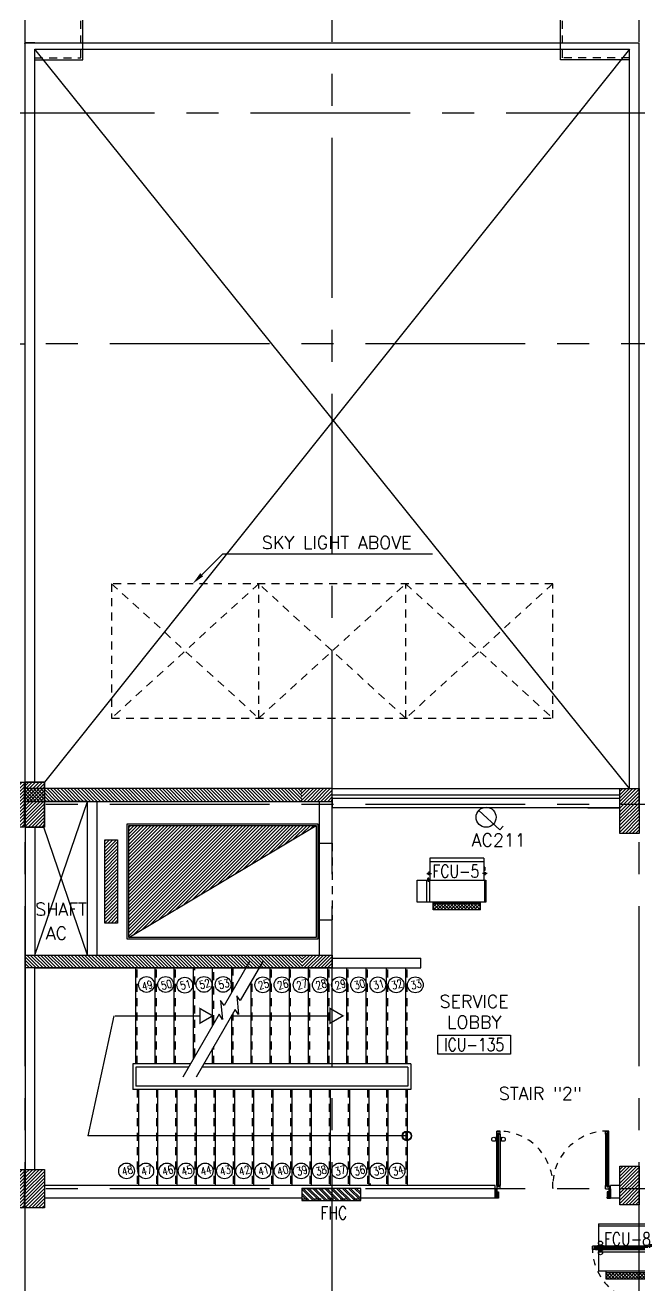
# Model space of a CAD drawing. Extents: x -0.4 to 93.5, y -1.1 to 78.4.
# Drawn here: x 41.01 to 50.62, y 35.45 to 55.15 of the extents above; entities that cross this region are included whole.
import ezdxf
from ezdxf.enums import TextEntityAlignment as Align

# ---------------------------------------------------------------- set-up
doc = ezdxf.new("R2010")
doc.units = 0
doc.header["$MEASUREMENT"] = 0
for name, pattern in [('CENTERX2', [4, 2.5, -0.5, 0.5, -0.5]), ('HIDDEN', [0.375, 0.25, -0.125]), ('HIDDEN2', [0.1875, 0.125, -0.0625])]:
    doc.linetypes.add(name, pattern=pattern)
doc.layers.get('0').update_dxf_attribs({"color": 11, "linetype": 'CONTINUOUS'})
for name, color, linetype in [('AXES', 11, 'CENTERX2'), ('COL', 11, 'CONTINUOUS'), ('DOOR', 11, 'CONTINUOUS'), ('E-SOCKETS', 4, 'CONTINUOUS'), ('FCU', 7, 'CONTINUOUS'), ('FHC', 11, 'CONTINUOUS'), ('HAT', 11, 'CONTINUOUS'), ('HIDDEN', 11, 'HIDDEN2'), ('INSUL', 11, 'CONTINUOUS'), ('LIFTS', 11, 'CONTINUOUS'), ('RM-BOX', 11, 'CONTINUOUS'), ('RM-IND', 11, 'CONTINUOUS'), ('RM-NAME', 11, 'CONTINUOUS'), ('RM-NO', 11, 'CONTINUOUS'), ('ROOF', 11, 'CONTINUOUS'), ('SHAFT', 11, 'CONTINUOUS'), ('STR', 11, 'CONTINUOUS'), ('TEXTN', 2, 'CONTINUOUS'), ('WALL', 11, 'CONTINUOUS')]:
    doc.layers.add(name, color=color, linetype=linetype)
doc.styles.add('ROMANS', font='ROMANS.shx', dxfattribs={"width": 0.6})
pattern_1 = [(135, (341.528535, -18.041005), (0.0265165043, 0.0265165043), [])]
pattern_2 = [(45, (-276011.783146, -57293.012927), (-0.0265165042945, 0.0265165042945), [])]

# ---------------------------------------------------------------- blocks, each defined once
blk = doc.blocks.new('RM1')
at = {"layer": 'RM-BOX'}
blk.add_lwpolyline([(570, -200), (-570, -200), (-570, -500), (570, -500)], close=True, dxfattribs=at)
at = {"layer": 'RM-NAME', "style": 'ROMANS'}
for tag, p in [('ROOMNAME1', (0, 324)), ('ROOMNAME2', (0, 0))]:
    blk.add_attdef(tag, text='', height=200, dxfattribs=at).set_placement(p, align=Align.MIDDLE)
at = {"layer": 'RM-NO', "style": 'ROMANS', "width": 0.8}
blk.add_attdef('ROOMNO', text='', height=200, dxfattribs=at).set_placement((0, -350), align=Align.MIDDLE)
blk = doc.blocks.new('A$C272A55A0')
at = {"layer": 'DOOR', "color": 0, "linetype": 'ByBlock'}
for p, q in [((0, 900), (0, 1050)), ((50, 1050), (0, 1050)), ((50, 950), (50, 1050)), ((1750, 950), (1750, 1050)), ((1750, 1050), (1800, 1050)), ((1800, 1050), (1800, 900)), ((0, 900), (25, 900)), ((25, 950), (50, 950)), ((25, 900), (25, 950)), ((75, 900), (25, 900)), ((25, 850), (25, 900)), ((42, 850), (25, 850)), ((58, 870), (42, 870)), ((42, 870), (42, 850)), ((58, 850), (58, 870)), ((75, 850), (58, 850)), ((75, 900), (75, 850)), ((1725, 900), (1775, 900)), ((1725, 900), (1725, 850)), ((1725, 850), (1742, 850)), ((1742, 870), (1758, 870)), ((1742, 850), (1742, 870)), ((1775, 950), (1750, 950)), ((1758, 870), (1758, 850)), ((1758, 850), (1775, 850)), ((1775, 900), (1775, 950)), ((1800, 900), (1775, 900)), ((1775, 850), (1775, 900)), ((25, 50), (42, 50)), ((25, 50), (25, 0)), ((25, 0), (75, 0)), ((75, 0), (25, 0)), ((42, 50), (42, 30)), ((42, 30), (58, 30)), ((58, 50), (75, 50)), ((58, 50), (58, 30)), ((75, 50), (75, 0)), ((1718, 160), (1709, 160)), ((1709, 95), (1709, 160)), ((1718, 95), (1709, 95)), ((1725, 173), (1718, 173)), ((1718, 173), (1718, 83)), ((1718, 95), (1718, 160)), ((1725, 83), (1718, 83)), ((1742, 50), (1725, 50)), ((1725, 50), (1725, 0)), ((1775, 0), (1725, 0)), ((1725, 0), (1775, 0)), ((1742, 50), (1742, 30)), ((1758, 30), (1742, 30)), ((1775, 50), (1758, 50)), ((1758, 50), (1758, 30)), ((1775, 173), (1782, 173)), ((1775, 83), (1782, 83)), ((1775, 50), (1775, 0)), ((1782, 173), (1782, 83)), ((1782, 160), (1791, 160)), ((1782, 95), (1782, 160)), ((1782, 95), (1791, 95)), ((1791, 95), (1791, 160))]:
    blk.add_line(p, q, dxfattribs=at)
at = {"layer": 'DOOR', "color": 9, "linetype": 'ByBlock'}
for p, q in [((50, 1050), (0, 1010)), ((50, 1050), (0, 937)), ((50, 1050), (37, 950)), ((1750, 1050), (1800, 1010)), ((1750, 1050), (1800, 937)), ((1750, 1050), (1763, 950))]:
    blk.add_line(p, q, dxfattribs=at)
at = {"layer": 'DOOR', "linetype": 'ByBlock'}
for p, q in [((25, 850), (25, 50)), ((42, 850), (42, 50)), ((58, 850), (58, 50)), ((75, 50), (75, 850)), ((1725, 50), (1725, 850)), ((1742, 850), (1742, 50)), ((1758, 850), (1758, 50)), ((1775, 850), (1775, 50))]:
    blk.add_line(p, q, dxfattribs=at)
at = {"layer": 'DOOR', "color": 0, "linetype": 'ByBlock'}
for centre in [(1676, 128), (1824, 128)]:
    blk.add_circle(centre, 32.4, dxfattribs=at)
at = {"layer": 'DOOR', "color": 9, "linetype": 'ByBlock'}
for centre, radius, start, end in [((50, 1050), 54.4, 203.2074, 270), ((50, 1050), 74.4, 227.7764, 270), ((50, 1050), 34.4, 180, 270), ((50, 1050), 14.4, 180, 270), ((1750, 1050), 14.4, 270, 0), ((1750, 1050), 34.4, 270, 0), ((1750, 1050), 54.4, 270, 336.7926), ((1750, 1050), 74.4, 270, 312.2236), ((50, 1050), 94.4, 238.0182, 270), ((50, 1050), 114, 244.0838, 257.3774), ((50, 1050), 134, 248.1598, 259.28), ((50, 1050), 154, 251.1053, 256.2858), ((1750, 1050), 94.4, 270, 301.9818), ((1750, 1050), 114, 282.6226, 295.9162), ((1750, 1050), 134, 280.72, 291.8402), ((1750, 1050), 154, 283.7142, 288.8947)]:
    blk.add_arc(centre, radius, start, end, dxfattribs=at)
at = {"layer": 'DOOR', "linetype": 'HIDDEN', "ltscale": 0.5}
for centre, start, end in [((50, 851), 268.3174, 3.2965), ((1750, 851), 176.7035, 271.6826)]:
    blk.add_arc(centre, 851, start, end, dxfattribs=at)
at = {"layer": 'WALL', "linetype": 'ByBlock'}
blk.add_line((1800, 900), (1800, 1050), dxfattribs=at)
blk = doc.blocks.new('C5V')
at = {"layer": 'HAT'}
h = blk.add_hatch(dxfattribs=at)
h.set_pattern_fill('ANSI31', color=256, scale=300, style=0)
h.set_pattern_definition([(45, (-249196.182, -54711.005), (-26.5165043, 26.5165043), [])])
h.paths.add_polyline_path([(-20, 600), (-320, 600), (-320, 300), (-20, 300)])
h.paths.add_polyline_path([(-20, 300), (-320, 300), (-320, 0), (-20, 0)])
h = blk.add_hatch(dxfattribs=at)
h.set_pattern_fill('ANSI31', color=256, scale=300, style=0)
h.set_pattern_definition([(45, (-248876.182, -54711.005), (-26.5165043, 26.5165043), [])])
h.paths.add_polyline_path([(300, 600), (0, 600), (0, 300), (300, 300)])
h.paths.add_polyline_path([(300, 300), (0, 300), (0, 0), (300, 0)])
at = {"layer": 'COL'}
for points in [[(-20, 600), (-20, 0), (-320, 0), (-320, 600)], [(300, 600), (300, 0), (0, 0), (0, 600)]]:
    blk.add_lwpolyline(points, close=True, dxfattribs=at)
blk = doc.blocks.new('C11')
at = {"layer": 'HAT'}
h = blk.add_hatch(dxfattribs=at)
h.set_pattern_fill('ANSI31', color=256, scale=300, style=0)
h.set_pattern_definition([(45, (-248556.182, -75061.005), (-26.5165043, 26.5165043), [])])
h.paths.add_polyline_path([(300, 700), (0, 700), (0, 350), (300, 350)])
h.paths.add_polyline_path([(300, 350), (0, 350), (0, 0), (300, 0)])
at = {"layer": 'COL'}
blk.add_lwpolyline([(300, 700), (300, 0), (0, 0), (0, 700)], close=True, dxfattribs=at)
blk = doc.blocks.new('C11D')
at = {"layer": 'COL', "linetype": 'ByBlock'}
for p in [(-320, 0), (0, 0)]:
    blk.add_blockref('C11', p, dxfattribs=at)
blk = doc.blocks.new('fe-door')
at = {"layer": 'DOOR', "color": 0, "linetype": 'ByBlock'}
for p, q in [((-900, 1775), (-900, 1725)), ((-900, 1725), (-900, 1775)), ((-850, 1775), (-900, 1775)), ((-850, 1775), (-850, 1758)), ((-818, 1775), (-818, 1782)), ((-728, 1782), (-818, 1782)), ((-805, 1782), (-805, 1791)), ((-805, 1791), (-740, 1791)), ((-805, 1782), (-740, 1782)), ((-740, 1782), (-740, 1791)), ((-728, 1775), (-728, 1782)), ((-50, 1758), (-50, 1775)), ((-50, 1775), (0, 1775)), ((150, 1800), (0, 1800)), ((0, 1800), (0, 1775)), ((0, 1725), (0, 1775)), ((0, 1775), (150, 1775)), ((150, 1775), (150, 1800)), ((-850, 1725), (-900, 1725)), ((-870, 1758), (-870, 1742)), ((-850, 1758), (-870, 1758)), ((-850, 1742), (-870, 1742)), ((-850, 1742), (-850, 1725)), ((-818, 1725), (-818, 1718)), ((-728, 1718), (-818, 1718)), ((-805, 1718), (-805, 1709)), ((-805, 1718), (-740, 1718)), ((-805, 1709), (-740, 1709)), ((-740, 1718), (-740, 1709)), ((-728, 1725), (-728, 1718)), ((-30, 1758), (-50, 1758)), ((-50, 1725), (-50, 1742)), ((-50, 1742), (-30, 1742)), ((0, 1725), (-50, 1725)), ((-30, 1742), (-30, 1758)), ((0, 75), (0, 25)), ((0, 75), (50, 75)), ((0, 0), (0, 25)), ((0, 25), (50, 25)), ((150, 25), (0, 25)), ((0, 0), (150, 0)), ((30, 58), (30, 42)), ((50, 58), (30, 58)), ((30, 42), (50, 42)), ((50, 75), (50, 58)), ((50, 42), (50, 25)), ((150, 25), (150, 0)), ((850, 58), (850, 75)), ((850, 75), (900, 75)), ((850, 58), (870, 58)), ((850, 25), (850, 42)), ((850, 42), (870, 42)), ((850, 25), (900, 25)), ((870, 42), (870, 58)), ((900, 25), (900, 75)), ((900, 75), (900, 25))]:
    blk.add_line(p, q, dxfattribs=at)
at = {"layer": 'DOOR', "linetype": 'ByBlock'}
for p, q in [((-50, 1775), (-850, 1775)), ((-50, 1758), (-850, 1758)), ((-50, 1742), (-850, 1742)), ((-850, 1725), (-50, 1725)), ((850, 75), (50, 75)), ((50, 58), (850, 58)), ((50, 42), (850, 42)), ((50, 25), (850, 25))]:
    blk.add_line(p, q, dxfattribs=at)
at = {"layer": 'DOOR', "color": 0, "linetype": 'ByBlock'}
for centre in [(-773, 1824), (-773, 1676)]:
    blk.add_circle(centre, 32.4, dxfattribs=at)
at = {"layer": 'DOOR', "linetype": 'HIDDEN', "ltscale": 0.5}
for centre, start, end in [((-49, 1750), 178.3174, 273.2965), ((49, 50), 358.3174, 93.2965)]:
    blk.add_arc(centre, 851, start, end, dxfattribs=at)
at = {"layer": 'WALL'}
for p, q in [((0, 1800), (150, 1800)), ((0, 0), (150, 0))]:
    blk.add_line(p, q, dxfattribs=at)
at = {"layer": 'WALL', "linetype": 'ByBlock'}
blk.add_line((0, 1800), (150, 1800), dxfattribs=at)
blk = doc.blocks.new('*X166')
at = {"color": 0}
for p, q in [((16890, -2467), (16943, -2414)), ((16890, -2520), (16990, -2420)), ((16990, -2565), (16890, -2465)), ((16890, -2573), (16990, -2473)), ((16990, -2619), (16890, -2519)), ((16890, -2626), (16990, -2526)), ((16990, -2512), (16892, -2414)), ((16990, -2459), (16945, -2414)), ((16990, -2672), (16890, -2572)), ((16890, -2679), (16990, -2579)), ((16990, -2725), (16890, -2625)), ((16890, -2732), (16990, -2632)), ((16990, -2778), (16890, -2678)), ((16890, -2785), (16990, -2685)), ((16990, -2831), (16890, -2731)), ((16890, -2838), (16990, -2738)), ((16990, -2884), (16890, -2784)), ((16890, -2891), (16990, -2791)), ((16990, -2937), (16890, -2837)), ((16890, -2944), (16990, -2844)), ((16990, -2990), (16890, -2890)), ((16890, -2997), (16990, -2897)), ((16990, -3043), (16890, -2943)), ((16890, -3050), (16990, -2950)), ((16990, -3096), (16890, -2996)), ((16890, -3103), (16990, -3003)), ((16990, -3149), (16890, -3049)), ((16944, -3155), (16890, -3102)), ((16892, -3155), (16990, -3056)), ((16945, -3155), (16990, -3109))]:
    blk.add_line(p, q, dxfattribs=at)
blk = doc.blocks.new('WHE06')
at = {"color": 2}
for p, q in [((689, 621), (346, 621)), ((346, 621), (346, 469)), ((689, 469), (689, 621)), ((60, -422), (60, 422)), ((212, 437), (269, 437)), ((232, 452), (232, 422)), ((232, 452), (252, 452)), ((242, 472), (242, 399)), ((252, 452), (252, 422)), ((305, 448), (373, 448)), ((321, 458), (321, 438)), ((321, 458), (346, 458)), ((321, 438), (346, 438)), ((346, 430), (689, 430)), ((811, 371), (689, 371)), ((711, -371), (711, 371)), ((811, -371), (811, 371)), ((811, -371), (689, -371)), ((142, -437), (142, -422)), ((142, -437), (197, -437)), ((197, -437), (197, -422)), ((221, -437), (269, -437)), ((232, -452), (232, -422)), ((232, -452), (252, -452)), ((242, -472), (242, -399)), ((252, -452), (252, -422)), ((346, -430), (689, -430))]:
    blk.add_line(p, q, dxfattribs=at)
at = {"color": 6}
for p, q in [((0, -422), (0, 422)), ((0, 422), (346, 422)), ((346, 469), (346, -451)), ((689, 469), (346, 469)), ((689, -451), (689, 469)), ((0, -422), (346, -422)), ((346, -451), (689, -451))]:
    blk.add_line(p, q, dxfattribs=at)
at = {"color": 2}
blk.add_blockref('*X166', (-16179, 2784), dxfattribs=at)
blk = doc.blocks.new('*X168')
at = {"color": 0}
for p, q in [((-750, 2538), (-672, 2616)), ((-750, 2591), (-725, 2616)), ((-660, 2516), (-750, 2606)), ((-719, 2516), (-619, 2616)), ((-607, 2516), (-707, 2616)), ((-666, 2516), (-566, 2616)), ((-554, 2516), (-654, 2616)), ((-613, 2516), (-513, 2616)), ((-501, 2516), (-601, 2616)), ((-560, 2516), (-460, 2616)), ((-448, 2516), (-548, 2616)), ((-507, 2516), (-407, 2616)), ((-394, 2516), (-494, 2616)), ((-454, 2516), (-354, 2616)), ((-341, 2516), (-441, 2616)), ((-401, 2516), (-301, 2616)), ((-288, 2516), (-388, 2616)), ((-348, 2516), (-248, 2616)), ((-235, 2516), (-335, 2616)), ((-295, 2516), (-195, 2616)), ((-182, 2516), (-282, 2616)), ((-242, 2516), (-142, 2616)), ((-129, 2516), (-229, 2616)), ((-189, 2516), (-89, 2616)), ((-76, 2516), (-176, 2616)), ((-136, 2516), (-36, 2616)), ((-23, 2516), (-123, 2616)), ((-83, 2516), (17, 2616)), ((30, 2516), (-70, 2616)), ((-30, 2516), (70, 2616)), ((83, 2516), (-17, 2616)), ((23, 2516), (123, 2616)), ((136, 2516), (36, 2616)), ((76, 2516), (176, 2616)), ((189, 2516), (89, 2616)), ((129, 2516), (215, 2601)), ((215, 2543), (142, 2616)), ((215, 2596), (195, 2616)), ((-713, 2516), (-750, 2553)), ((182, 2516), (215, 2548))]:
    blk.add_line(p, q, dxfattribs=at)
blk = doc.blocks.new('WAP16')
at = {"color": 6}
for p, q in [((-597, 0), (-597, -737)), ((-597, 0), (597, 0)), ((597, 0), (597, -737)), ((-597, -437), (597, -437)), ((-597, -737), (597, -737))]:
    blk.add_line(p, q, dxfattribs=at)
at = {"color": 2}
for p, q in [((-597, -32), (597, -32)), ((597, -437), (835, -437)), ((835, -437), (835, -737)), ((-482, -737), (-482, -862)), ((-482, -762), (482, -762)), ((482, -737), (482, -862)), ((597, -737), (835, -737)), ((-482, -862), (482, -862))]:
    blk.add_line(p, q, dxfattribs=at)
at = {"color": 7}
blk.add_line((597, -562), (670, -562), dxfattribs=at)
at = {"color": 2}
blk.add_blockref('*X168', (268, -3378), dxfattribs=at)

msp = doc.modelspace()

# ---------------------------------------------------------------- hatches: boundary and pattern name
at = {"layer": 'FHC', "linetype": 'ByBlock', "ltscale": 0.3}
h = msp.add_hatch(dxfattribs=at)
h.set_pattern_fill('ANSI32', color=11, scale=175, style=0)
h.set_pattern_definition([(135, (278.453535, 5.733995), (0.046403883, 0.046403883), []), (135, (278.4226, 5.733995), (0.046403883, 0.046403883), [])])
h.paths.add_polyline_path([(45.3374, 36.785), (45.3374, 36.975), (46.2574, 36.975), (46.2574, 36.785)])
h.paths.add_polyline_path([(46.47, 36.3639), (46.47, 36.7847), (46.2075, 36.7847), (46.2075, 36.3639)], flags=9)
at = {"layer": 'HAT'}
h = msp.add_hatch(dxfattribs=at)
h.set_pattern_fill('ANSI31', color=256, scale=0.3, style=0)
h.set_pattern_definition(pattern_1)
h.paths.add_polyline_path([(45.3374, 43.22), (45.3374, 43.02), (41.0124, 43.02), (41.0124, 43.22)])
h = msp.add_hatch(dxfattribs=at)
h.set_pattern_fill('ANSI31', color=256, scale=0.3, style=0)
h.set_pattern_definition(pattern_2)
h.paths.add_polyline_path([(45.8124, 43.22), (45.3281, 43.22), (45.3281, 43.02), (45.8124, 43.02), (45.8124, 43.0807)])
h = msp.add_hatch(dxfattribs=at)
h.set_pattern_fill('ANSI31', color=256, scale=0.3, style=0)
h.set_pattern_definition(pattern_2)
h.paths.add_polyline_path([(43.4124, 42.645), (42.6312, 42.645), (42.6312, 41.77), (43.4124, 41.77)])
h.paths.add_polyline_path([(44.6124, 42.645), (43.4124, 42.645), (43.4124, 41.77), (44.0961, 41.77), (44.6124, 42.0781)])
h.paths.add_polyline_path([(43.4124, 41.77), (42.6312, 41.77), (42.6312, 40.8959), (43.4124, 41.362)])
h.paths.add_polyline_path([(44.0961, 41.77), (43.4124, 41.77), (43.4124, 41.362)])
h.paths.add_polyline_path([(45.5624, 42.645), (44.6124, 42.645), (44.6124, 42.0781)])
h.paths.add_polyline_path([(44.2511, 41.6614), (44.2511, 41.9786), (44.4311, 41.9786), (44.4311, 41.6614)], flags=9)
h = msp.add_hatch(dxfattribs=at)
h.set_pattern_fill('ANSI31', color=256, scale=0.3, style=0)
h.set_pattern_definition(pattern_2)
h.paths.add_polyline_path([(42.4562, 41.77), (42.2562, 41.77), (42.2562, 41.12), (42.4562, 41.12)])
h.paths.add_polyline_path([(42.4562, 42.42), (42.2562, 42.42), (42.2562, 41.77), (42.4562, 41.77)])
h = msp.add_hatch(dxfattribs=at)
h.set_pattern_fill('ANSI31', color=256, scale=0.3, style=0)
h.set_pattern_definition(pattern_1)
h.paths.add_polyline_path([(41.0124, 40.42), (41.0124, 40.62), (45.3374, 40.62), (45.3374, 40.42)])
h = msp.add_hatch(dxfattribs=at)
h.set_pattern_fill('ANSI31', color=256, scale=0.3, style=0)
h.set_pattern_definition(pattern_2)
h.paths.add_polyline_path([(45.8124, 40.62), (45.339, 40.62), (45.339, 40.57), (45.8124, 40.57)])
h.paths.add_polyline_path([(45.8124, 40.57), (45.339, 40.57), (45.339, 40.42), (45.8124, 40.42)])
h = msp.add_hatch(dxfattribs=at)
h.set_pattern_fill('ANSI31', color=256, scale=0.3, style=0)
h.set_pattern_definition([(45, (-250.22383, -18.041005), (-0.0265165043, 0.0265165043), [])])
h.paths.add_polyline_path([(50.6124, 37.32), (50.3124, 37.32), (50.3124, 36.97), (50.6124, 36.97)])
h.paths.add_polyline_path([(50.6124, 36.97), (50.3124, 36.97), (50.3124, 36.72), (50.6124, 36.72)])

# ---------------------------------------------------------------- linework, layer by layer
at = {"layer": 'AXES'}
for p, q in [((45.8124, -1.1143), (45.8124, 77.6984)), ((41.0124, -1.1143), (41.0124, 77.3484)), ((50.6124, -1.1143), (50.6124, 77.3484)), ((83.0324, 53.77), (40.7424, 53.77)), ((24.7924, 50.17), (41.0124, 50.17)), ((92.8324, 50.17), (40.7424, 50.17)), ((92.8324, 42.97), (24.7924, 42.97)), ((92.8324, 42.97), (40.7424, 42.97)), ((92.8324, 36.97), (40.7424, 36.97))]:
    msp.add_line(p, q, dxfattribs=at)
at = {"layer": 'COL'}
for points in [[(41.0124, 43.22), (41.0124, 43.02), (45.8124, 43.02), (45.8124, 43.22)], [(45.8124, 40.42), (41.0124, 40.42), (41.0124, 40.62), (45.8124, 40.62)], [(50.6124, 37.32), (50.6124, 36.72), (50.3124, 36.72), (50.3124, 37.32)]]:
    msp.add_lwpolyline(points, close=True, dxfattribs=at)
at = {"layer": 'E-SOCKETS'}
for p, q in [((48.1047, 42.8785), (48.4326, 42.5733)), ((48.4326, 42.5733), (48.4871, 42.6319))]:
    msp.add_line(p, q, dxfattribs=at)
msp.add_circle((48.2191, 42.7721), 0.1562, dxfattribs=at)
at = {"layer": 'FHC', "color": 250, "linetype": 'HIDDEN', "ltscale": 0.25}
msp.add_line((45.3374, 36.81), (46.2574, 36.81), dxfattribs=at)
at = {"layer": 'FHC', "linetype": 'ByBlock', "ltscale": 0.3}
msp.add_lwpolyline([(46.2574, 36.975), (45.3374, 36.975), (45.3374, 36.785), (46.2574, 36.785)], close=True, dxfattribs=at)
at = {"layer": 'HIDDEN'}
for p, q in [((49.2624, 46.42), (42.3624, 46.42)), ((42.3624, 46.42), (42.3624, 44.32)), ((44.6624, 46.42), (42.3624, 44.32)), ((42.3624, 46.42), (44.6624, 44.32)), ((46.9624, 44.32), (44.6624, 46.42)), ((44.6624, 44.32), (46.9624, 46.42)), ((44.6624, 44.32), (44.6624, 46.42)), ((44.6624, 44.32), (44.6624, 46.42)), ((49.2624, 46.42), (46.9624, 44.32)), ((46.9624, 46.42), (49.2624, 44.32)), ((46.9624, 44.32), (46.9624, 46.42)), ((46.9624, 44.32), (46.9624, 46.42)), ((49.2624, 44.32), (49.2624, 46.42)), ((42.3624, 44.32), (49.2624, 44.32)), ((45.8124, 42.37), (45.8124, 41.17))]:
    msp.add_line(p, q, dxfattribs=at)
at = {"layer": 'INSUL'}
for p, q in [((45.8124, 43.12), (50.3124, 43.12)), ((45.8124, 43.07), (50.3124, 43.07))]:
    msp.add_line(p, q, dxfattribs=at)
at = {"layer": 'LIFTS'}
for p, q in [((42.6062, 40.87), (42.6062, 42.67)), ((42.6062, 42.67), (45.5874, 42.67)), ((42.6312, 40.895), (42.6312, 42.645)), ((42.6312, 42.645), (45.5624, 42.645)), ((42.6312, 40.8959), (45.5624, 42.645)), ((45.5624, 42.645), (45.5624, 40.895)), ((45.5874, 42.67), (45.5874, 40.87)), ((45.6124, 41.17), (45.6124, 42.37)), ((45.5874, 40.87), (42.6062, 40.87)), ((45.5624, 40.895), (42.6312, 40.895))]:
    msp.add_line(p, q, dxfattribs=at)
msp.add_lwpolyline([(42.4562, 41.12), (42.2562, 41.12), (42.2562, 42.42), (42.4562, 42.42)], close=True, dxfattribs=at)
at = {"layer": 'RM-IND'}
for p, q in [((43.7714, 46.5611), (44.0999, 46.8879)), ((44.0999, 46.8879), (44.6128, 46.8879)), ((44.6128, 46.8879), (47.3795, 46.8879))]:
    msp.add_line(p, q, dxfattribs=at)
msp.add_solid([(43.7949, 46.5374), (43.7479, 46.5847), (43.6296, 46.42)], dxfattribs=at)
at = {"layer": 'ROOF'}
for p, q in [((40.9924, 54.87), (50.6124, 54.87)), ((41.0124, 43.22), (41.0124, 54.87)), ((41.1624, 54.87), (41.0124, 54.87)), ((41.1624, 43.32), (41.1624, 54.77)), ((41.1624, 54.77), (50.4624, 54.77)), ((50.4624, 43.22), (50.4624, 54.77)), ((50.6124, 43.22), (50.6124, 54.87))]:
    msp.add_line(p, q, dxfattribs=at)
at = {"layer": 'SHAFT'}
for p, q in [((50.4624, 43.22), (41.1624, 54.77)), ((50.4624, 54.77), (41.3124, 43.32)), ((41.1624, 40.62), (41.9874, 43.02)), ((41.9874, 40.62), (41.2999, 42.62))]:
    msp.add_line(p, q, dxfattribs=at)
at = {"layer": 'STR'}
for p, q in [((42.7424, 38.92), (42.7424, 40.42)), ((43.0424, 38.92), (43.0424, 40.42)), ((43.3424, 38.92), (43.3424, 40.42)), ((43.6424, 38.9997), (43.6424, 40.42)), ((43.9424, 39.5193), (43.9424, 40.42)), ((44.5198, 40.5195), (44.1221, 39.8307)), ((44.2424, 40.0389), (44.2424, 40.42)), ((44.7268, 40.5195), (44.3736, 39.9077)), ((44.8424, 38.92), (44.8424, 40.42)), ((45.1424, 38.92), (45.1424, 40.42)), ((45.4424, 38.92), (45.4424, 40.42)), ((45.7424, 38.92), (45.7424, 40.42)), ((46.0424, 38.92), (46.0424, 40.42)), ((46.3424, 38.92), (46.3424, 40.42)), ((46.6624, 38.92), (46.6624, 40.42)), ((46.9624, 38.92), (46.9624, 40.42)), ((44.5424, 38.92), (44.5424, 40.1999)), ((42.396, 39.67), (41.9924, 37.795)), ((42.416, 39.67), (43.7424, 39.67)), ((44.0433, 39.6941), (43.4764, 38.7123)), ((44.2948, 39.7711), (43.6835, 38.7123)), ((44.2424, 38.92), (44.2424, 39.6803)), ((44.2424, 39.67), (45.7797, 39.67)), ((43.9424, 38.92), (43.9424, 39.1607)), ((42.6924, 38.92), (42.6924, 38.52)), ((43.5963, 38.92), (42.6924, 38.92)), ((42.7424, 38.87), (42.7424, 38.57)), ((43.5675, 38.87), (42.7424, 38.87)), ((46.9924, 38.87), (43.7745, 38.87)), ((47.0424, 38.92), (43.8034, 38.92)), ((46.9924, 38.87), (46.9924, 38.57)), ((47.0424, 38.92), (47.0424, 38.52)), ((47.0424, 38.52), (42.6924, 38.52)), ((46.9924, 38.57), (42.7424, 38.57)), ((42.7824, 38.52), (42.7824, 37.02)), ((43.0824, 38.52), (43.0824, 37.02)), ((43.3824, 38.52), (43.3824, 37.02)), ((43.6824, 38.52), (43.6824, 37.02)), ((43.9824, 38.52), (43.9824, 37.02)), ((44.2824, 38.52), (44.2824, 37.02)), ((44.5824, 38.52), (44.5824, 37.02)), ((44.8824, 38.52), (44.8824, 37.02)), ((45.1824, 38.52), (45.1824, 37.02)), ((45.1824, 38.52), (45.1824, 37.02)), ((45.4824, 38.52), (45.4824, 37.02)), ((45.7824, 38.52), (45.7824, 37.02)), ((46.0824, 38.52), (46.0824, 37.02)), ((46.3824, 38.52), (46.3824, 37.02)), ((46.6824, 38.52), (46.6824, 37.02)), ((46.9824, 38.52), (46.9824, 37.02)), ((46.9794, 37.795), (41.9924, 37.795))]:
    msp.add_line(p, q, dxfattribs=at)
at = {"layer": 'STR', "linetype": 'HIDDEN2'}
for p, q in [((42.7624, 38.92), (42.7624, 40.42)), ((43.0624, 38.92), (43.0624, 40.42)), ((43.3624, 38.92), (43.3624, 40.42)), ((43.6624, 39.0343), (43.6624, 40.42)), ((43.9624, 39.554), (43.9624, 40.42)), ((44.2624, 40.0736), (44.2624, 40.42)), ((44.8624, 38.92), (44.8624, 40.42)), ((45.1624, 38.92), (45.1624, 40.42)), ((45.4624, 38.92), (45.4624, 40.42)), ((45.7624, 38.92), (45.7624, 40.42)), ((46.0624, 38.92), (46.0624, 40.42)), ((46.3624, 38.92), (46.3624, 40.42)), ((46.6824, 38.92), (46.6824, 40.42)), ((46.9824, 38.92), (46.9824, 40.42)), ((44.5624, 38.92), (44.5624, 40.2346)), ((44.2624, 38.92), (44.2624, 39.7149)), ((43.9624, 38.92), (43.9624, 39.1953)), ((42.7624, 38.52), (42.7624, 37.02)), ((43.0624, 38.52), (43.0624, 37.02)), ((43.3624, 38.52), (43.3624, 37.02)), ((43.6624, 38.52), (43.6624, 37.02)), ((43.9624, 38.52), (43.9624, 37.02)), ((44.2624, 38.52), (44.2624, 37.02)), ((44.5624, 38.52), (44.5624, 37.02)), ((44.8624, 38.52), (44.8624, 37.02)), ((45.1624, 38.52), (45.1624, 37.02)), ((45.1624, 38.52), (45.1624, 37.02)), ((45.4624, 38.52), (45.4624, 37.02)), ((45.7624, 38.52), (45.7624, 37.02)), ((46.0624, 38.52), (46.0624, 37.02)), ((46.3624, 38.52), (46.3624, 37.02)), ((46.6624, 38.52), (46.6624, 37.02)), ((46.9624, 38.52), (46.9624, 37.02))]:
    msp.add_line(p, q, dxfattribs=at)
at = {"layer": 'STR'}
for points in [[(41.1609, 54.6059), (41.9124, 54.6059), (41.9124, 57.2409), (41.1609, 57.2409)], [(50.4609, 54.6059), (49.3823, 54.6059), (49.3823, 57.2409), (50.4609, 57.2409)], [(44.3736, 39.9077), (44.3189, 39.9852), (44.3481, 39.6908), (44.2948, 39.7711)], [(44.1221, 39.8307), (44.0674, 39.9082), (44.0966, 39.6138), (44.0433, 39.6941)]]:
    msp.add_lwpolyline(points, dxfattribs=at)
at = {"layer": 'STR', "linetype": 'HIDDEN2'}
for points in [[(41.1609, 54.6359), (41.8824, 54.6359), (41.8824, 57.2109), (41.1609, 57.2109)], [(50.4609, 54.6359), (49.4123, 54.6359), (49.4123, 57.2109), (50.4609, 57.2109)]]:
    msp.add_lwpolyline(points, dxfattribs=at)
at = {"layer": 'STR', "const_width": 0.0215}
for points in [[(43.7424, 39.5545), (43.7424, 39.7855), (43.9424, 39.67)], [(45.7797, 39.5545), (45.7797, 39.7855), (45.9797, 39.67)]]:
    msp.add_lwpolyline(points, close=True, dxfattribs=at)
at = {"layer": 'STR', "color": 11}
for centre in [(42.9067, 40.1606), (43.2067, 40.1606), (43.5067, 40.1496), (43.8067, 40.1611), (44.1067, 40.1611), (44.7267, 40.1548), (45.0267, 40.1548), (45.3267, 40.1548), (45.6267, 40.1548), (45.9267, 40.1548), (46.2267, 40.1548), (46.5267, 40.1548), (46.8114, 40.1548), (47.1114, 40.1548), (42.5962, 37.2475), (42.8962, 37.2475), (43.2265, 37.2475), (43.5265, 37.2475), (43.8265, 37.2475), (44.1265, 37.2475), (44.4265, 37.2475), (44.7265, 37.2475), (45.0265, 37.2475), (45.3265, 37.2475), (45.6265, 37.2475), (45.9265, 37.2475), (46.2265, 37.2475), (46.5265, 37.2475), (46.8265, 37.2475)]:
    msp.add_circle(centre, 0.1232, dxfattribs=at)
at = {"layer": 'STR'}
for radius in [0.075, 0.065]:
    msp.add_circle((46.9794, 37.795), radius, dxfattribs=at)
at = {"layer": 'WALL', "linetype": 'ByBlock', "ltscale": 0.3}
for p, q in [((41.3124, 43.32), (41.0124, 43.32)), ((41.0124, 43.32), (41.0124, 42.62)), ((41.3124, 42.62), (41.3124, 43.32)), ((45.8124, 43.0807), (45.8124, 42.92)), ((41.0124, 42.62), (41.3124, 42.62)), ((47.1994, 40.42), (47.1994, 40.57))]:
    msp.add_line(p, q, dxfattribs=at)
at = {"layer": 'WALL'}
for p, q in [((45.8124, 43.22), (50.3124, 43.22)), ((41.0124, 43.02), (41.0124, 36.92)), ((41.9874, 40.62), (41.9874, 43.02)), ((42.1374, 40.62), (42.1374, 43.02)), ((45.6124, 42.37), (45.6124, 43.02)), ((45.8124, 42.37), (45.8124, 42.92)), ((50.3124, 42.92), (45.8124, 42.92)), ((49.8124, 42.92), (50.3124, 42.92)), ((41.1624, 42.62), (41.1624, 40.62)), ((45.6124, 42.37), (45.8124, 42.37)), ((45.6124, 40.62), (45.6124, 41.17)), ((45.6124, 41.17), (45.8124, 41.17)), ((45.8124, 40.57), (45.8124, 41.17)), ((45.8124, 40.57), (47.1994, 40.57)), ((41.1624, 37.27), (41.1624, 40.42)), ((41.1624, 40.42), (47.1994, 40.42)), ((48.3624, 37.02), (41.3124, 37.02)), ((45.3374, 36.975), (45.3374, 36.8077)), ((46.2574, 36.809), (46.2574, 36.974)), ((48.3624, 36.82), (48.3624, 37.02)), ((50.1624, 36.82), (50.1624, 37.02)), ((50.3124, 37.02), (50.1624, 37.02)), ((45.3374, 36.82), (41.3124, 36.82)), ((48.3624, 36.82), (46.2574, 36.82)), ((50.3124, 36.82), (50.1624, 36.82))]:
    msp.add_line(p, q, dxfattribs=at)
at = {"layer": 'WALL', "color": 9, "linetype": 'ByBlock'}
msp.add_line((46.4121, 37.02), (46.4121, 37.0513), dxfattribs=at)
at = {"layer": 'WALL', "linetype": 'ByBlock', "ltscale": 0.3}
msp.add_lwpolyline([(41.1624, 42.62), (41.1624, 40.62), (41.9874, 40.62), (41.9874, 43.02), (41.3124, 43.02)], dxfattribs=at)
msp.add_lwpolyline([(41.0124, 37.27), (41.3124, 37.27), (41.3124, 36.67), (41.0124, 36.67)], close=True, dxfattribs=at)

# ---------------------------------------------------------------- block references
at = {"layer": 'COL', "linetype": 'ByBlock', "xscale": 0.001, "yscale": 0.001, "zscale": 0.001}
for name, p in [('C11D', (41.0124, 42.62)), ('C11', (50.3124, 42.52)), ('C5V', (41.0124, 36.67))]:
    msp.add_blockref(name, p, dxfattribs=at)
at = {"layer": 'DOOR', "color": 0, "linetype": 'ByBlock', "xscale": 0.001, "yscale": 0.001, "zscale": 0.001, "rotation": 180}
msp.add_blockref('A$C272A55A0', (50.1624, 37.8704), dxfattribs=at)
at = {"layer": 'DOOR', "color": 0, "linetype": 'ByBlock', "ltscale": 0.3, "xscale": 0.001, "yscale": 0.001, "zscale": 0.001}
msp.add_blockref('fe-door', (50.7803, 34.295), dxfattribs=at)
at = {"layer": 'FCU', "linetype": 'ByBlock', "xscale": -0.001000002026557922, "yscale": 0.001000002026557922, "zscale": 0.001, "rotation": 90}
msp.add_blockref('WHE06', (47.762, 42.1356), dxfattribs=at)
at = {"layer": 'FCU', "linetype": 'ByBlock', "xscale": 0.0009999871253967285, "yscale": 0.001000002026557922, "zscale": 0.001}
msp.add_blockref('WAP16', (50.5736, 36.4223), dxfattribs=at)
at = {"layer": 'RM-NAME'}
ref = msp.add_blockref('RM1', (48.0323, 39.5707), dxfattribs=dict(at, xscale=-0.001, yscale=0.001, zscale=0.001))
ref.add_attrib('ROOMNO', 'ICU-135', dxfattribs={"layer": 'RM-NO', "height": 0.2, "style": 'ROMANS', "width": 0.8}).set_placement((48.0323, 39.2207), align=Align.MIDDLE)
ref.add_attrib('ROOMNAME2', 'LOBBY', dxfattribs={"height": 0.2, "style": 'ROMANS'}).set_placement((48.0323, 39.5707), align=Align.MIDDLE)
ref.add_attrib('ROOMNAME1', 'SERVICE', dxfattribs={"height": 0.2, "style": 'ROMANS'}).set_placement((48.0323, 39.8945), align=Align.MIDDLE)

# ---------------------------------------------------------------- texts
at = {"layer": 'E-SOCKETS', "style": 'ROMANS'}
msp.add_text('AC211', height=0.2, dxfattribs=at).set_placement((47.9921, 42.3163))
at = {"layer": 'FHC', "color": 2, "style": 'ROMANS', "width": 0.8}
msp.add_text('FHC', height=0.2, dxfattribs=at).set_placement((45.6276, 36.491))
at = {"layer": 'RM-NAME', "style": 'ROMANS'}
msp.add_text('SKY LIGHT ABOVE', height=0.2, dxfattribs=at).set_placement((44.7128, 47.0629), align=Align.MIDDLE_LEFT)
for s, p in [('SHAFT', (41.5722, 41.3356)), ('AC', (41.4999, 40.9609)), ('STAIR "2"', (49.0652, 38.4575))]:
    msp.add_text(s, height=0.2, dxfattribs=at).set_placement(p, align=Align.MIDDLE)
at = {"layer": 'STR', "color": 9, "style": 'ROMANS', "width": 0.8}
for s, p in [('49', (42.9196, 40.1445)), ('50', (43.2196, 40.156)), ('51', (43.5196, 40.156)), ('52', (43.8196, 40.1675)), ('53', (44.1196, 40.1675)), ('25', (44.7396, 40.1612)), ('26', (45.0396, 40.1612)), ('27', (45.3396, 40.1612)), ('28', (45.6396, 40.1612)), ('29', (45.9396, 40.1612)), ('30', (46.2396, 40.1612)), ('31', (46.5396, 40.1612)), ('32', (46.8244, 40.1612)), ('33', (47.1244, 40.1612)), ('48', (42.6091, 37.254)), ('47', (42.9091, 37.254)), ('46', (43.2394, 37.254)), ('45', (43.5394, 37.254)), ('44', (43.8394, 37.254)), ('43', (44.1394, 37.254)), ('42', (44.4394, 37.254)), ('41', (44.7394, 37.254)), ('40', (45.0394, 37.254)), ('39', (45.3394, 37.254)), ('38', (45.6394, 37.254)), ('37', (45.9394, 37.254)), ('36', (46.2394, 37.254)), ('35', (46.5394, 37.254)), ('34', (46.8394, 37.254))]:
    msp.add_text(s, height=0.125, rotation=15, dxfattribs=at).set_placement(p, align=Align.MIDDLE)
at = {"layer": 'TEXTN', "style": 'ROMANS', "width": 0.8}
msp.add_text('FCU-5', height=0.2, dxfattribs=at).set_placement((47.379, 41.8292))
at = {"layer": 'TEXTN', "linetype": 'ByBlock', "style": 'ROMANS', "width": 0.8}
msp.add_text('FCU-8', height=0.2, dxfattribs=at).set_placement((50.0624, 36.0832))

doc.saveas('drawing.dxf')
